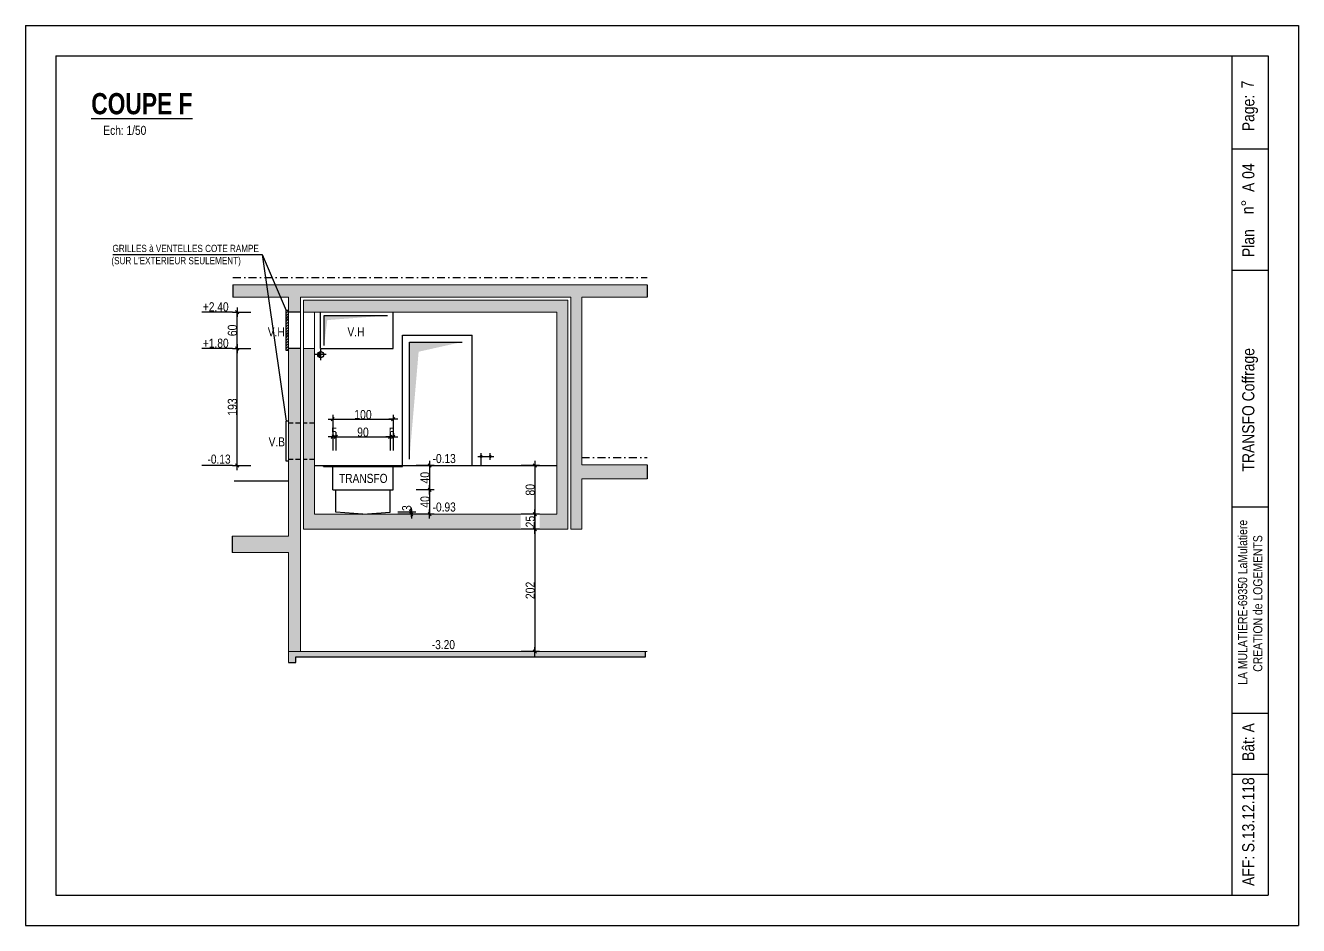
# Model space of a CAD drawing. Header units: centimetres. Extents: x 21705 to 42035, y -33238 to -31753.
# Drawn here: x 39935 to 42035, y -33238 to -31753 of the extents above; entities that cross this region are included whole.
import ezdxf
from ezdxf.enums import TextEntityAlignment as Align

# ---------------------------------------------------------------- set-up
doc = ezdxf.new("R2010")
doc.units = ezdxf.units.CM
doc.header["$LTSCALE"] = 25.4
doc.header["$PDMODE"] = 1
doc.header["$PDSIZE"] = -2
doc.linetypes.add('CACHE', pattern=[9.525, 6.35, -3.175])
doc.linetypes.add('TIRETPTX2', pattern=[50.8, 25.4, -12.7, 0, -12.7])
for name, color, linetype in [('01_cote_gen', 4, 'Continuous'), ('01_fenetres', 171, 'Continuous'), ('01_linteaux', 2, 'Continuous'), ('01_poch_BN', 9, 'Continuous'), ('01_poch_murs', 253, 'Continuous'), ('01_resv', 32, 'Continuous'), ('01_texte', 230, 'Continuous'), ('AA_COTES', 2, 'Continuous')]:
    doc.layers.add(name, color=color, linetype=linetype)
doc.layers.add('01_murs_coup', color=5, linetype='Continuous', lineweight=60)
doc.styles.add('impact', font='impact.ttf')
doc.styles.add('MATTE_TXT', font='arial.ttf')
doc.styles.add('STYLE2', font='ARIALN.TTF')
doc.dimstyles.new('JB50', dxfattribs={"dimscale": 0.1, "dimtxt": 150, "dimasz": 15, "dimexe": 0.1, "dimexo": 0.1, "dimgap": 0.09, "dimtad": 1, "dimdec": 1, "dimdsep": 46, "dimtxsty": 'STYLE2', "dimblk1": 'BOND_G', "dimblk2": 'BOND_D', "dimsah": 1, "dimcen": 1.5, "dimdle": 0.01, "dimse1": 1, "dimse2": 1, "dimclrd": 4, "dimclre": 2, "dimclrt": 6, "dimazin": 2, "dimtfac": 2.333333, "dimtdec": 1, "dimtix": 1, "dimtmove": 2, "dimatfit": 3, "dimldrblk": 'BOND_G', "dimfxl": 1, "dimtolj": 1, "dimtzin": 0, "dimarcsym": 0})

# ---------------------------------------------------------------- blocks, each defined once
blk = doc.blocks.new('BOND_G')
at = {"layer": 'AA_COTES', "color": 0}
for p, q in [((0, -5), (0, 15)), ((5, 0), (-5, 0)), ((1.8, 1.8), (-1.8, -1.8))]:
    blk.add_line(p, q, dxfattribs=at)
blk = doc.blocks.new('BOND_D')
at = {"layer": 'AA_COTES', "color": 0}
for p, q in [((5, 0), (-5, 0)), ((-1.8, -1.8), (1.8, 1.8)), ((0, 5), (0, -15))]:
    blk.add_line(p, q, dxfattribs=at)
blk = doc.blocks.new('*D308')
at = {"layer": '01_cote_gen', "color": 4, "lineweight": -2, "ltscale": 3, "transparency": 16777216}
blk.add_line((40283.9, -32284.4), (40283.9, -32227.4), dxfattribs=at)
at = {"layer": 'Defpoints', "color": 0, "ltscale": 3, "transparency": 16777216}
for p in [(40283.9, -32225.9), (40421.6, -32225.9), (40421.6, -32285.9)]:
    blk.add_point(p, dxfattribs=at)
at = {"layer": '01_cote_gen', "color": 4, "lineweight": -2, "ltscale": 3, "transparency": 16777216, "xscale": 1.5, "yscale": 1.5, "zscale": 1.5}
for name, p, rotation in [('BOND_D', (40283.9, -32225.9), 90), ('BOND_G', (40283.9, -32285.9), 270)]:
    blk.add_blockref(name, p, dxfattribs=dict(at, rotation=rotation))
at = {"layer": '01_cote_gen', "color": 6, "ltscale": 3, "transparency": 16777216, "insert": (40276.2, -32255.9), "char_height": 15, "attachment_point": 5, "rotation": 90, "style": 'STYLE2'}
blk.add_mtext('\\A1;60', dxfattribs=at)
blk = doc.blocks.new('*D309')
at = {"layer": '01_cote_gen', "color": 4, "lineweight": -2, "ltscale": 3, "transparency": 16777216}
blk.add_line((40775.2, -32480.4), (40775.2, -32557.4), dxfattribs=at)
at = {"layer": 'Defpoints', "color": 0, "ltscale": 3, "transparency": 16777216}
for p in [(40789.4, -32478.9), (40775.2, -32558.9), (40789.4, -32558.9)]:
    blk.add_point(p, dxfattribs=at)
at = {"layer": '01_cote_gen', "color": 4, "lineweight": -2, "ltscale": 3, "transparency": 16777216, "xscale": 1.5, "yscale": 1.5, "zscale": 1.5}
for name, p, rotation in [('BOND_G', (40775.2, -32478.9), 90), ('BOND_D', (40775.2, -32558.9), 270)]:
    blk.add_blockref(name, p, dxfattribs=dict(at, rotation=rotation))
at = {"layer": '01_cote_gen', "color": 6, "ltscale": 3, "transparency": 16777216, "insert": (40767.5, -32518.9), "char_height": 15, "attachment_point": 5, "rotation": 90, "style": 'STYLE2'}
blk.add_mtext('\\A1;80', dxfattribs=at)
blk = doc.blocks.new('*D310')
at = {"layer": '01_cote_gen', "color": 4, "lineweight": -2, "ltscale": 3, "transparency": 16777216}
blk.add_line((40775.2, -32560.4), (40775.2, -32582.4), dxfattribs=at)
at = {"layer": 'Defpoints', "color": 0, "ltscale": 3, "transparency": 16777216}
for p in [(40791.4, -32558.9), (40775.2, -32583.9), (40791.4, -32583.9)]:
    blk.add_point(p, dxfattribs=at)
at = {"layer": '01_cote_gen', "color": 4, "lineweight": -2, "ltscale": 3, "transparency": 16777216, "xscale": 1.5, "yscale": 1.5, "zscale": 1.5}
for name, p, rotation in [('BOND_G', (40775.2, -32558.9), 90), ('BOND_D', (40775.2, -32583.9), 270)]:
    blk.add_blockref(name, p, dxfattribs=dict(at, rotation=rotation))
at = {"layer": '01_cote_gen', "color": 6, "ltscale": 3, "transparency": 16777216, "insert": (40767.5, -32571.4), "char_height": 15, "attachment_point": 5, "rotation": 90, "style": 'STYLE2'}
blk.add_mtext('\\A1;25', dxfattribs=at)
blk = doc.blocks.new('*D311')
at = {"layer": '01_cote_gen', "color": 4, "lineweight": -2, "ltscale": 3, "transparency": 16777216}
blk.add_line((40775.2, -32585.4), (40775.2, -32784.4), dxfattribs=at)
at = {"layer": 'Defpoints', "color": 0, "ltscale": 3, "transparency": 16777216}
for p in [(40798, -32583.9), (40775.2, -32785.9), (40829.6, -32785.9)]:
    blk.add_point(p, dxfattribs=at)
at = {"layer": '01_cote_gen', "color": 4, "lineweight": -2, "ltscale": 3, "transparency": 16777216, "xscale": 1.5, "yscale": 1.5, "zscale": 1.5}
for name, p, rotation in [('BOND_G', (40775.2, -32583.9), 90), ('BOND_D', (40775.2, -32785.9), 270)]:
    blk.add_blockref(name, p, dxfattribs=dict(at, rotation=rotation))
at = {"layer": '01_cote_gen', "color": 6, "ltscale": 3, "transparency": 16777216, "insert": (40767.5, -32684.9), "char_height": 15, "attachment_point": 5, "rotation": 90, "style": 'STYLE2'}
blk.add_mtext('\\A1;202', dxfattribs=at)
blk = doc.blocks.new('*D312')
at = {"layer": '01_resv', "color": 4, "lineweight": -2, "ltscale": 3, "transparency": 16777216}
blk.add_line((40283.9, -32477.4), (40283.9, -32287.4), dxfattribs=at)
at = {"layer": 'Defpoints', "color": 0, "ltscale": 3, "transparency": 16777216}
for p in [(40283.9, -32285.9), (40411.6, -32285.9), (40411.6, -32478.9)]:
    blk.add_point(p, dxfattribs=at)
at = {"layer": '01_resv', "color": 4, "lineweight": -2, "ltscale": 3, "transparency": 16777216, "xscale": 1.5, "yscale": 1.5, "zscale": 1.5}
for name, p, rotation in [('BOND_D', (40283.9, -32285.9), 90), ('BOND_G', (40283.9, -32478.9), 270)]:
    blk.add_blockref(name, p, dxfattribs=dict(at, rotation=rotation))
at = {"layer": '01_resv', "color": 6, "ltscale": 3, "transparency": 16777216, "insert": (40276.2, -32382.4), "char_height": 15, "attachment_point": 5, "rotation": 90, "style": 'STYLE2'}
blk.add_mtext('\\A1;193', dxfattribs=at)
blk = doc.blocks.new('*D366')
at = {"layer": '01_poch_BN', "color": 4, "lineweight": -2, "ltscale": 0.5, "transparency": 16777216}
for p, q in [((40571.4, -32554.4), (40571.4, -32552.9)), ((40571.4, -32558.9), (40571.4, -32555.9)), ((40571.4, -32560.4), (40571.4, -32561.9))]:
    blk.add_line(p, q, dxfattribs=at)
at = {"layer": 'Defpoints', "color": 0, "ltscale": 0.5, "transparency": 16777216}
for p in [(40536.3, -32558.9), (40536.6, -32555.9), (40571.4, -32555.9)]:
    blk.add_point(p, dxfattribs=at)
at = {"layer": '01_poch_BN', "color": 4, "lineweight": -2, "ltscale": 0.5, "transparency": 16777216, "xscale": 1.5, "yscale": 1.5, "zscale": 1.5}
for name, p, rotation in [('BOND_D', (40571.4, -32555.9), 270), ('BOND_G', (40571.4, -32558.9), 90)]:
    blk.add_blockref(name, p, dxfattribs=dict(at, rotation=rotation))
at = {"layer": '01_poch_BN', "color": 6, "ltscale": 0.5, "transparency": 16777216, "insert": (40563.8, -32549.2), "char_height": 15, "attachment_point": 5, "rotation": 90, "style": 'STYLE2'}
blk.add_mtext('\\A1;3', dxfattribs=at)
blk = doc.blocks.new('*D367')
at = {"layer": '01_poch_BN', "color": 4, "lineweight": -2, "ltscale": 0.5, "transparency": 16777216}
blk.add_line((40601.6, -32520.4), (40601.6, -32557.4), dxfattribs=at)
at = {"layer": 'Defpoints', "color": 0, "ltscale": 0.5, "transparency": 16777216}
for p in [(40541.6, -32518.9), (40543.5, -32558.9), (40601.6, -32558.9)]:
    blk.add_point(p, dxfattribs=at)
at = {"layer": '01_poch_BN', "color": 4, "lineweight": -2, "ltscale": 0.5, "transparency": 16777216, "xscale": 1.5, "yscale": 1.5, "zscale": 1.5}
for name, p, rotation in [('BOND_G', (40601.6, -32518.9), 90), ('BOND_D', (40601.6, -32558.9), 270)]:
    blk.add_blockref(name, p, dxfattribs=dict(at, rotation=rotation))
at = {"layer": '01_poch_BN', "color": 6, "ltscale": 0.5, "transparency": 16777216, "insert": (40593.9, -32538.9), "char_height": 15, "attachment_point": 5, "rotation": 90, "style": 'STYLE2'}
blk.add_mtext('\\A1;40', dxfattribs=at)
blk = doc.blocks.new('*D368')
at = {"layer": '01_poch_BN', "color": 4, "lineweight": -2, "ltscale": 0.5, "transparency": 16777216}
blk.add_line((40601.6, -32480.4), (40601.6, -32517.4), dxfattribs=at)
at = {"layer": 'Defpoints', "color": 0, "ltscale": 0.5, "transparency": 16777216}
for p in [(40592, -32478.9), (40589.9, -32518.9), (40601.6, -32518.9)]:
    blk.add_point(p, dxfattribs=at)
at = {"layer": '01_poch_BN', "color": 4, "lineweight": -2, "ltscale": 0.5, "transparency": 16777216, "xscale": 1.5, "yscale": 1.5, "zscale": 1.5}
for name, p, rotation in [('BOND_G', (40601.6, -32478.9), 90), ('BOND_D', (40601.6, -32518.9), 270)]:
    blk.add_blockref(name, p, dxfattribs=dict(at, rotation=rotation))
at = {"layer": '01_poch_BN', "color": 6, "ltscale": 0.5, "transparency": 16777216, "insert": (40593.9, -32498.9), "char_height": 15, "attachment_point": 5, "rotation": 90, "style": 'STYLE2'}
blk.add_mtext('\\A1;40', dxfattribs=at)
blk = doc.blocks.new('*D369')
at = {"layer": '01_poch_BN', "color": 4, "lineweight": -2, "ltscale": 0.5, "transparency": 16777216}
blk.add_line((40443.1, -32402.6), (40540.1, -32402.6), dxfattribs=at)
at = {"layer": 'Defpoints', "color": 0, "ltscale": 0.5, "transparency": 16777216}
for p in [(40541.6, -32402.6), (40441.6, -32478.9), (40541.6, -32478.9)]:
    blk.add_point(p, dxfattribs=at)
at = {"layer": '01_poch_BN', "color": 4, "lineweight": -2, "ltscale": 0.5, "transparency": 16777216, "xscale": 1.5, "yscale": 1.5, "zscale": 1.5, "rotation": 180}
blk.add_blockref('BOND_G', (40441.6, -32402.6), dxfattribs=at)
at = {"layer": '01_poch_BN', "color": 4, "lineweight": -2, "ltscale": 0.5, "transparency": 16777216, "xscale": 1.5, "yscale": 1.5, "zscale": 1.5}
blk.add_blockref('BOND_D', (40541.6, -32402.6), dxfattribs=at)
at = {"layer": '01_poch_BN', "color": 6, "ltscale": 0.5, "transparency": 16777216, "insert": (40491.6, -32394.9), "char_height": 15, "attachment_point": 5, "style": 'STYLE2'}
blk.add_mtext('\\A1;100', dxfattribs=at)
blk = doc.blocks.new('*D370')
at = {"layer": '01_poch_BN', "color": 4, "lineweight": -2, "ltscale": 0.5, "transparency": 16777216}
for p, q in [((40440.1, -32431.5), (40438.6, -32431.5)), ((40446.6, -32431.5), (40441.6, -32431.5)), ((40448.1, -32431.5), (40449.6, -32431.5))]:
    blk.add_line(p, q, dxfattribs=at)
at = {"layer": 'Defpoints', "color": 0, "ltscale": 0.5, "transparency": 16777216}
for p in [(40441.6, -32431.5), (40441.6, -32518.9), (40446.6, -32537.4)]:
    blk.add_point(p, dxfattribs=at)
at = {"layer": '01_poch_BN', "color": 4, "lineweight": -2, "ltscale": 0.5, "transparency": 16777216, "xscale": 1.5, "yscale": 1.5, "zscale": 1.5}
blk.add_blockref('BOND_D', (40441.6, -32431.5), dxfattribs=at)
at = {"layer": '01_poch_BN', "color": 4, "lineweight": -2, "ltscale": 0.5, "transparency": 16777216, "xscale": 1.5, "yscale": 1.5, "zscale": 1.5, "rotation": 180}
blk.add_blockref('BOND_G', (40446.6, -32431.5), dxfattribs=at)
at = {"layer": '01_poch_BN', "color": 6, "ltscale": 0.5, "transparency": 16777216, "insert": (40444.1, -32423.9), "char_height": 15, "attachment_point": 5, "style": 'STYLE2'}
blk.add_mtext('\\A1;5', dxfattribs=at)
blk = doc.blocks.new('*D371')
at = {"layer": '01_poch_BN', "color": 4, "lineweight": -2, "ltscale": 0.5, "transparency": 16777216}
blk.add_line((40448.1, -32431.5), (40535.1, -32431.5), dxfattribs=at)
at = {"layer": 'Defpoints', "color": 0, "ltscale": 0.5, "transparency": 16777216}
for p in [(40446.6, -32439), (40536.6, -32431.5), (40536.6, -32537.4)]:
    blk.add_point(p, dxfattribs=at)
at = {"layer": '01_poch_BN', "color": 4, "lineweight": -2, "ltscale": 0.5, "transparency": 16777216, "xscale": 1.5, "yscale": 1.5, "zscale": 1.5, "rotation": 180}
blk.add_blockref('BOND_G', (40446.6, -32431.5), dxfattribs=at)
at = {"layer": '01_poch_BN', "color": 4, "lineweight": -2, "ltscale": 0.5, "transparency": 16777216, "xscale": 1.5, "yscale": 1.5, "zscale": 1.5}
blk.add_blockref('BOND_D', (40536.6, -32431.5), dxfattribs=at)
at = {"layer": '01_poch_BN', "color": 6, "ltscale": 0.5, "transparency": 16777216, "insert": (40491.6, -32423.9), "char_height": 15, "attachment_point": 5, "style": 'STYLE2'}
blk.add_mtext('\\A1;90', dxfattribs=at)
blk = doc.blocks.new('*D372')
at = {"layer": '01_poch_BN', "color": 4, "lineweight": -2, "ltscale": 0.5, "transparency": 16777216}
for p, q in [((40535.1, -32431.5), (40533.6, -32431.5)), ((40541.6, -32431.5), (40536.6, -32431.5)), ((40543.1, -32431.5), (40544.6, -32431.5))]:
    blk.add_line(p, q, dxfattribs=at)
at = {"layer": 'Defpoints', "color": 0, "ltscale": 0.5, "transparency": 16777216}
for p in [(40541.6, -32418.7), (40536.6, -32424), (40536.6, -32431.5)]:
    blk.add_point(p, dxfattribs=at)
at = {"layer": '01_poch_BN', "color": 4, "lineweight": -2, "ltscale": 0.5, "transparency": 16777216, "xscale": 1.5, "yscale": 1.5, "zscale": 1.5}
blk.add_blockref('BOND_D', (40536.6, -32431.5), dxfattribs=at)
at = {"layer": '01_poch_BN', "color": 4, "lineweight": -2, "ltscale": 0.5, "transparency": 16777216, "xscale": 1.5, "yscale": 1.5, "zscale": 1.5, "rotation": 180}
blk.add_blockref('BOND_G', (40541.6, -32431.5), dxfattribs=at)
at = {"layer": '01_poch_BN', "color": 6, "ltscale": 0.5, "transparency": 16777216, "insert": (40539.1, -32423.9), "char_height": 15, "attachment_point": 5, "style": 'STYLE2'}
blk.add_mtext('\\A1;5', dxfattribs=at)

msp = doc.modelspace()

# ---------------------------------------------------------------- hatches: boundary and pattern name
at = {"layer": '01_poch_BN', "ltscale": 3}
h = msp.add_hatch(color=256, dxfattribs=at)
h.dxf.hatch_style = 1
h.paths.add_polyline_path([(40723.12, -32558.87), (40471.62, -32558.87), (40473.43, -32583.87), (40721.63, -32583.87)], flags=16)
h.paths.add_polyline_path([(40739.12, -32558.87), (40723.12, -32558.87), (40721.63, -32583.87), (40733.61, -32583.87)], flags=16)
h.paths.add_polyline_path([(40755.12, -32558.87), (40739.12, -32558.87), (40733.61, -32583.87), (40745.59, -32583.87)], flags=16)
h.paths.add_polyline_path([(40471.62, -32558.87), (40460.68, -32558.87), (40467.32, -32583.87), (40473.43, -32583.87)], flags=16)
h.paths.add_polyline_path([(40460.68, -32558.87), (40449.69, -32558.87), (40461.19, -32583.87), (40467.32, -32583.87)], flags=16)
h.paths.add_polyline_path([(40449.69, -32558.87), (40438.83, -32558.87), (40455.13, -32583.87), (40461.19, -32583.87)], flags=16)
h.paths.add_polyline_path([(40438.83, -32558.87), (40427.62, -32558.87), (40448.87, -32583.87), (40455.13, -32583.87)], flags=16)
h.paths.add_polyline_path([(40957.48, -32785.87), (40368.62, -32785.87), (40368.62, -32803.87), (40380.6, -32803.87), (40380.6, -32794.71), (40957.48, -32794.71)])
h.paths.add_polyline_path([(40783.04, -32584.56), (40783.04, -32557.94), (40751.82, -32557.94), (40751.82, -32584.56)])
h.paths.add_polyline_path([(40393.62, -32225.87), (40811.62, -32225.87), (40811.62, -32558.87), (40755.12, -32558.87), (40745.59, -32583.87), (40829.62, -32583.87), (40829.62, -32205.87), (40393.62, -32205.87)], flags=17)
h.paths.add_polyline_path([(40411.62, -32285.87), (40393.62, -32285.87), (40393.62, -32583.87), (40448.87, -32583.87), (40427.62, -32558.87), (40411.62, -32558.87)], flags=17)
h.paths.add_polyline_path([(40368.62, -32225.87), (40388.62, -32225.87), (40388.62, -32200.87), (40834.62, -32200.87), (40834.62, -32583.87), (40852.62, -32583.87), (40852.62, -32500.87), (40960.54, -32500.87), (40960.54, -32477.87), (40852.62, -32477.87), (40852.62, -32200.87), (40960.54, -32200.87), (40960.54, -32180.87), (40277.1, -32180.87), (40277.1, -32200.87), (40368.62, -32200.87)])
h.paths.add_polyline_path([(40388.62, -32285.87), (40368.62, -32285.87), (40368.62, -32595.52), (40276.01, -32595.52), (40276.01, -32622.52), (40368.62, -32622.52), (40368.62, -32785.87), (40388.62, -32785.87)])
at = {"layer": '01_poch_murs', "ltscale": 5}
h = msp.add_hatch(dxfattribs=at)
h.set_pattern_fill('ANSI31', color=256)
h.set_pattern_definition([(45, (0, -2959.3655), (-2.24506403, 2.24506403), [])])
h.paths.add_polyline_path([(40368.62, -32222.87), (40364.62, -32222.87), (40364.62, -32288.87), (40368.62, -32288.87)])
at = {"layer": '01_poch_murs', "ltscale": 3}
h = msp.add_hatch(color=256, dxfattribs=at)
h.dxf.hatch_style = 1
h.paths.add_polyline_path([(40423.07, -32291.08, 0.0739529), (40421.62, -32290.87), (40421.62, -32292.5, -0.0912094)])
h.paths.add_polyline_path([(40421.62, -32292.5), (40421.62, -32290.87, 0.4142136), (40416.62, -32295.87), (40420.59, -32295.87, -0.1605714)])
h.paths.add_polyline_path([(40420.59, -32295.87), (40416.62, -32295.87, 0.4142136), (40421.62, -32300.87), (40421.62, -32298.99, -0.1497478)])
h.paths.add_polyline_path([(40421.62, -32298.99), (40421.62, -32300.87, 0.0869795), (40423.32, -32300.57, -0.1042759)])

# ---------------------------------------------------------------- linework, layer by layer
at = {"layer": '01_fenetres', "ltscale": 30}
for p, q in [((39984.85, -31802.82), (41984.85, -31802.82)), ((39984.85, -31802.82), (39984.85, -33187.82)), ((41924.85, -31802.82), (41984.85, -31802.82)), ((41924.85, -31802.82), (41924.85, -33187.82)), ((41984.85, -31802.82), (41984.85, -33187.82)), ((41984.85, -31802.82), (41984.85, -33187.82)), ((41984.85, -31956.96), (41924.85, -31956.96)), ((41984.85, -32156.96), (41924.85, -32156.96)), ((41924.85, -32547.15), (41984.85, -32547.15)), ((41924.85, -32887.32), (41984.85, -32887.32)), ((41924.85, -32987.82), (41984.85, -32987.82)), ((39984.85, -33187.82), (41984.85, -33187.82))]:
    msp.add_line(p, q, dxfattribs=at)
at = {"layer": '01_linteaux', "linetype": 'TIRETPTX2', "ltscale": 0.02}
for p, q in [((40277.1, -32168.87), (40960.54, -32168.87)), ((40852.62, -32465.87), (40960.54, -32465.87))]:
    msp.add_line(p, q, dxfattribs=at)
at = {"layer": '01_linteaux', "linetype": 'Continuous'}
for p, q in [((40421.62, -32285.87), (40421.62, -32225.87)), ((40541.62, -32285.87), (40541.62, -32225.87)), ((40556.62, -32478.87), (40556.62, -32263.87)), ((40556.62, -32263.87), (40671.62, -32263.87)), ((40671.62, -32478.87), (40671.62, -32263.87)), ((40430.82, -32295.87), (40412.42, -32295.87)), ((40421.62, -32285.87), (40541.62, -32285.87)), ((40421.62, -32286.67), (40421.62, -32305.07)), ((40680.97, -32463.87), (40707.26, -32463.87)), ((40686.62, -32478.87), (40686.62, -32458.22)), ((40701.62, -32469.51), (40701.62, -32458.22)), ((40411.62, -32478.87), (40676.62, -32478.87)), ((40426.62, -32480.37), (40426.62, -32478.87)), ((40426.62, -32480.37), (40541.62, -32480.37)), ((40436.62, -32480.37), (40436.62, -32478.87)), ((40441.62, -32518.87), (40441.62, -32478.87)), ((40541.62, -32518.87), (40541.62, -32478.87)), ((40541.62, -32480.37), (40556.62, -32480.37)), ((40546.62, -32480.37), (40546.62, -32478.87)), ((40556.62, -32480.37), (40556.62, -32478.87)), ((40676.62, -32478.87), (40811.62, -32478.87)), ((40278.87, -32503.87), (40368.62, -32503.87)), ((40441.62, -32518.87), (40446.62, -32518.87)), ((40446.62, -32555.87), (40446.62, -32518.87)), ((40446.62, -32518.87), (40541.62, -32518.87)), ((40536.62, -32555.87), (40536.62, -32518.87)), ((40491.62, -32558.87), (40446.62, -32555.87)), ((40491.62, -32558.87), (40536.62, -32555.87))]:
    msp.add_line(p, q, dxfattribs=at)
at = {"layer": '01_linteaux', "linetype": 'CACHE', "ltscale": 0.05}
for p, q in [((40388.62, -32408.87), (40368.62, -32408.87)), ((40411.62, -32408.87), (40393.62, -32408.87)), ((40388.62, -32468.87), (40368.62, -32468.87)), ((40411.62, -32468.87), (40393.62, -32468.87))]:
    msp.add_line(p, q, dxfattribs=at)
at = {"layer": '01_linteaux', "linetype": 'Continuous'}
msp.add_circle((40421.62, -32295.87), 5, dxfattribs=at)
at = {"layer": '01_murs_coup', "linetype": 'Continuous', "lineweight": 5}
for p, q in [((40277.1, -32180.87), (40960.54, -32180.87)), ((40277.1, -32200.87), (40368.62, -32200.87)), ((40368.62, -32595.52), (40368.62, -32200.87)), ((40388.62, -32785.87), (40388.62, -32200.87)), ((40388.62, -32200.87), (40834.62, -32200.87)), ((40393.62, -32583.87), (40393.62, -32205.87)), ((40393.62, -32205.87), (40829.62, -32205.87)), ((40829.62, -32583.87), (40829.62, -32205.87)), ((40834.62, -32583.87), (40834.62, -32200.87)), ((40852.62, -32477.87), (40852.62, -32200.87)), ((40852.62, -32200.87), (40960.54, -32200.87)), ((40393.62, -32225.87), (40811.62, -32225.87)), ((40411.62, -32558.87), (40411.62, -32225.87)), ((40811.62, -32558.87), (40811.62, -32225.87)), ((40411.62, -32285.87), (40393.62, -32285.87)), ((40852.62, -32477.87), (40960.54, -32477.87)), ((40852.62, -32583.87), (40852.62, -32500.87)), ((40852.62, -32500.87), (40960.54, -32500.87)), ((40411.62, -32558.87), (40811.62, -32558.87)), ((40393.62, -32583.87), (40829.62, -32583.87)), ((40834.62, -32583.87), (40852.62, -32583.87)), ((40368.62, -32595.52), (40276.01, -32595.52)), ((40368.62, -32622.52), (40276.01, -32622.52)), ((40368.62, -32803.87), (40368.62, -32622.52)), ((40368.62, -32785.87), (40960.54, -32785.87))]:
    msp.add_line(p, q, dxfattribs=at)
at = {"layer": '01_poch_BN', "ltscale": 3}
for p, q in [((40277.1, -32180.87), (40277.1, -32200.87)), ((40960.54, -32180.87), (40960.54, -32200.87)), ((40960.54, -32477.87), (40960.54, -32500.87)), ((40276.01, -32595.52), (40276.01, -32622.52)), ((40380.6, -32803.87), (40380.6, -32794.71)), ((40380.6, -32794.71), (40957.48, -32794.71)), ((40957.48, -32794.71), (40957.48, -32785.87)), ((40368.62, -32803.87), (40380.6, -32803.87))]:
    msp.add_line(p, q, dxfattribs=at)
at = {"layer": '01_poch_murs', "ltscale": 3}
for p, q in [((40427.34, -32280.99), (40427.34, -32231.43)), ((40427.34, -32231.43), (40532.06, -32231.43)), ((40568.18, -32468.25), (40568.18, -32275.11)), ((40568.18, -32275.11), (40655.02, -32275.11))]:
    msp.add_line(p, q, dxfattribs=at)
for points in [[(40427.34, -32280.99), (40427.34, -32231.43), (40432.71, -32238.95)], [(40427.34, -32231.43), (40532.06, -32231.43), (40432.71, -32238.95)], [(40568.18, -32468.25), (40568.18, -32275.11), (40583.4, -32291.08)], [(40568.18, -32275.11), (40655.02, -32275.11), (40583.4, -32291.08)]]:
    msp.add_solid(points, dxfattribs=at)
at = {"layer": '01_resv', "ltscale": 3}
for p, q in [((40388.62, -32225.87), (40368.62, -32225.87)), ((40388.62, -32285.87), (40368.62, -32285.87))]:
    msp.add_line(p, q, dxfattribs=at)
at = {"layer": '01_resv', "ltscale": 3, "const_width": 2.5}
for points in [[(40685.37, -32463.87, 1), (40687.87, -32463.87, 1)], [(40700.37, -32463.87, 1), (40702.87, -32463.87, 1)]]:
    msp.add_lwpolyline(points, format="xyb", close=True, dxfattribs=at)
at = {"layer": '01_resv', "ltscale": 3}
msp.add_arc((40426.2, -32295.75), 5.62, 123.87637, 239.08987, dxfattribs=at)
at = {"layer": '01_texte', "ltscale": 30}
for p, q in [((39934.85, -31752.82), (39934.85, -33237.82)), ((39934.85, -31752.82), (42034.85, -31752.82)), ((42034.85, -31752.82), (42034.85, -33237.82)), ((39934.85, -33237.82), (42034.85, -33237.82))]:
    msp.add_line(p, q, dxfattribs=at)
at = {"layer": '01_texte'}
for p, q in [((40078.87, -32130.65), (40325.05, -32130.65)), ((40325.05, -32130.65), (40364.62, -32222.87)), ((40325.05, -32130.65), (40364.62, -32405.87)), ((40276.35, -32225.87), (40225.79, -32225.87)), ((40364.62, -32288.87), (40364.62, -32222.87)), ((40368.62, -32222.87), (40364.62, -32222.87)), ((40276.35, -32285.87), (40225.79, -32285.87)), ((40368.62, -32288.87), (40364.62, -32288.87)), ((40364.62, -32471.87), (40364.62, -32405.87)), ((40368.62, -32405.87), (40364.62, -32405.87)), ((40276.35, -32478.87), (40225.79, -32478.87)), ((40368.62, -32471.87), (40364.62, -32471.87))]:
    msp.add_line(p, q, dxfattribs=at)

# ---------------------------------------------------------------- texts
at = {"layer": '01_texte', "style": 'STYLE2'}
for s, height, p in [('7', 20, (41960.56, -31856.56)), ('Page:', 20, (41962, -31927.24)), (' A 04', 20, (41962, -32033.88)), ('n%%D', 20, (41960.56, -32064.23)), ('Plan', 20, (41962, -32134.91)), ('TRANSFO Coffrage', 20, (41962, -32488.78)), ('LA MULATIERE-69350 LaMulatiere', 15, (41950.13, -32840.63)), ('CREATION de LOGEMENTS', 15, (41975.13, -32819.14)), ('Bât: A', 20, (41962, -32966.36)), ('S.13.12.118', 20, (41962, -33116.86)), ('AFF:', 20, (41962, -33172.53))]:
    msp.add_text(s, height=height, rotation=90, dxfattribs=at).set_placement(p)
at = {"layer": '01_texte', "style": 'impact'}
msp.add_text('%%UCOUPE F', height=35, dxfattribs=at).set_placement((40126.85, -31909.86), align=Align.BOTTOM_CENTER)
at = {"layer": '01_texte', "style": 'MATTE_TXT', "width": 0.8}
for s, height, p in [('Ech: 1/50', 15, (40098.71, -31937.88)), ('GRILLES à VENTELLES COTE RAMPE', 12, (40199.14, -32130.29)), ("(SUR L'EXTERIEUR SEULEMENT)", 12, (40183.38, -32150.43)), ('+2.40', 15, (40248.74, -32229)), ('V.H', 15, (40348.51, -32270.36)), ('V.H', 15, (40479.96, -32270.36)), ('+1.80', 15, (40248.74, -32289)), ('V.B', 15, (40349.52, -32451.81)), ('-0.13', 15, (40254.2, -32480.31)), ('-0.13', 15, (40625.55, -32479.32)), ('TRANSFO', 15, (40492.11, -32512.1)), ('-0.93', 15, (40625.55, -32559.32)), ('-3.20', 15, (40624.26, -32786.32))]:
    msp.add_text(s, height=height, dxfattribs=at).set_placement(p, align=Align.BOTTOM_CENTER)

# ---------------------------------------------------------------- dimensions: what is measured, and where the dimension line sits
at = {"layer": '01_cote_gen', "ltscale": 3}
for base, p1, p2, picture, middle in [((40283.85, -32225.87), (40421.62, -32285.87), (40421.62, -32225.87), '*D308', (40276.18, -32255.87)), ((40775.18, -32558.87), (40789.37, -32478.87), (40789.37, -32558.87), '*D309', (40767.51, -32518.87)), ((40775.18, -32583.87), (40791.44, -32558.87), (40791.44, -32583.87), '*D310', (40767.51, -32571.37)), ((40775.18, -32785.87), (40797.98, -32583.87), (40829.55, -32785.87), '*D311', (40767.51, -32684.87))]:
    dim = msp.add_linear_dim(base=base, p1=p1, p2=p2, angle=90, dimstyle='JB50', dxfattribs=at)
    dim.commit()
    dim.dimension.update_dxf_attribs({"geometry": picture, "text_midpoint": middle})
at = {"layer": '01_poch_BN', "ltscale": 0.5}
for base, p1, p2, picture, middle in [((40541.62, -32402.58), (40441.62, -32478.87), (40541.62, -32478.87), '*D369', (40491.62, -32394.91)), ((40441.62, -32431.54), (40446.62, -32537.37), (40441.62, -32518.87), '*D370', (40444.12, -32423.9)), ((40536.62, -32431.54), (40446.62, -32439.04), (40536.62, -32537.37), '*D371', (40491.62, -32423.87)), ((40536.62, -32431.54), (40541.62, -32418.67), (40536.62, -32424.04), '*D372', (40539.12, -32423.9))]:
    dim = msp.add_linear_dim(base=base, p1=p1, p2=p2, dimstyle='JB50', dxfattribs=at)
    dim.commit()
    dim.dimension.update_dxf_attribs({"geometry": picture, "text_midpoint": middle})
for base, p1, p2, picture, middle in [((40601.62, -32518.87), (40591.96, -32478.87), (40589.92, -32518.87), '*D368', (40593.95, -32498.87)), ((40601.62, -32558.87), (40541.62, -32518.87), (40543.5, -32558.87), '*D367', (40593.95, -32538.87))]:
    dim = msp.add_linear_dim(base=base, p1=p1, p2=p2, angle=90, dimstyle='JB50', dxfattribs=at)
    dim.commit()
    dim.dimension.update_dxf_attribs({"geometry": picture, "text_midpoint": middle})
dim = msp.add_linear_dim(base=(40571.45, -32555.87), p1=(40536.34, -32558.87), p2=(40536.62, -32555.87), angle=90, dimstyle='JB50', dxfattribs=at)
dim.commit()
dim.dimension.update_dxf_attribs({"geometry": '*D366', "text_midpoint": (40563.78, -32549.2), "dimtype": 160})
at = {"layer": '01_resv', "ltscale": 3}
dim = msp.add_linear_dim(base=(40283.85, -32285.87), p1=(40411.62, -32478.87), p2=(40411.62, -32285.87), angle=90, dimstyle='JB50', dxfattribs=at)
dim.commit()
dim.dimension.update_dxf_attribs({"geometry": '*D312', "text_midpoint": (40276.18, -32382.37)})

doc.saveas('drawing.dxf')
